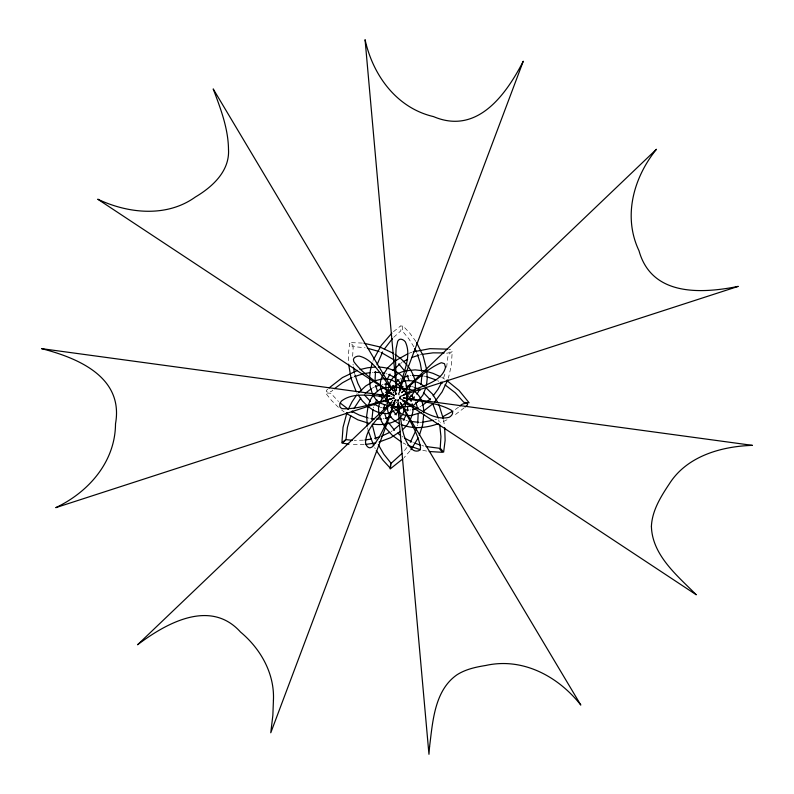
<?xml version="1.0" encoding="UTF-8"?>
<svg xmlns="http://www.w3.org/2000/svg" width="794" height="794" viewBox="0 0 794 794"><rect width="100%" height="100%" fill="white"/><g stroke="black" fill="none" stroke-linecap="round" stroke-linejoin="round"><path stroke-width="0.6" stroke-dasharray="3.97 2.98" d="M352.645 356.298L353.171 347.276L349.668 343.306L348.497 353.201L348.546 363.235M446.605 367.304L448.124 354.829L452.223 351.444L451.339 365.359L448.402 378.143M417.406 424.8L417.178 425.822M373.349 407.868L373.627 406.895M444.878 374.202L442.724 380.247M392.603 400.96L392.951 399.968M372.862 361.31L373.21 360.397M396.99 402.012L396.534 402.687L396.186 402.002M406.905 447.469L403.749 451.478M409.972 450.952L404.027 457.691M393.665 337.351L400.821 330.84L401.129 325.54L393.099 331.991M327.793 389.179C322.791 392.325 331.029 393.219 332.904 390.013M464.182 407.858L453.692 415.867M458.525 407.163L454.565 410.051M400.95 363.186L402.002 362.491M392.097 430.953L391.035 431.618M420.77 406.389L419.877 406.915M399.997 379.145L400.98 378.589M372.247 388.197L374.143 387.174M447.032 419.778L440.442 422.835M391.035 396.762L392.028 396.275M352.447 377.448L353.221 377.12M408.95 353.32L411.888 352.268M436.611 419.192L434.834 419.768M419.837 354.908L420.929 354.64M393.01 400.712L392.087 400.871M382.132 384.495L383.115 384.346M384.088 418.686L383.095 418.825M409.962 375.721L410.945 375.582M410.855 409.912L409.912 410.012M363.404 440.164L354.233 440.372M372.267 372.406L373.111 372.356M421.912 422.219L419.808 422.309M364.218 444.571L350.333 444.322M362.392 343.068L350.462 342.621L353.906 346.65L365.131 347.762M446.476 353.161C449.841 353.687 453.9 348.824 448.719 349.36M426.636 451.091L421.664 450.059M423.728 376.048L425.783 376.475M369.18 418.16L368.138 417.932M411.858 386.549L413.902 387.154M423.867 446.049L421.783 445.494M382.063 407.739L380.098 407.143M386.132 373.676L387.095 373.954M407.471 420.84L405.972 420.373M393.02 392.683L394.013 393.02M379.075 351.613L380.118 352.03M413.456 442.625L412.94 442.407M437.623 380.703L438.794 381.279M405.833 444.372L403.034 442.893M441.732 377.398L444.6 379.066M402.995 437.097L401.992 436.432M344.159 411.937L341.519 409.922M338.423 407.332L331.515 400.464L325.51 392.931L330.8 393.238L338.482 401.496M415.927 341.499L409.833 333.162L402.766 325.669L402.34 330.959L408.731 338.651L413.882 346.809M357.25 393.546L356.913 392.97M375.254 448.66L374.679 447.608M416.582 352.308L417.029 353.34M354.858 374.272L354.59 373.18M438.715 419.947L439.151 421.882M368.009 429.752L367.612 427.857M443.548 419.957L444.481 425.812M393.348 393.04L393.189 392.087M353.161 365.091L353.062 364.178"/><path stroke-width="1.19" d="M386.986 399.025L386.906 399.719L387.035 397.238M399.958 397.159L400.107 398.588L406.32 401.754L411.57 395.422M369.528 378.291L370.193 386.698L372.575 394.261M387.035 397.397L388.504 388.673M391.7 405.347L392.107 408.493M386.996 397.645L387.264 394.499M369.547 377.597L370.351 370.381L372.158 363.334M406.965 396.97C407.213 391.095 406.617 401.933 407.004 396.613M399.928 397.526L399.987 398.836M407.004 396.504L406.955 397.079M406.935 397.377L406.895 397.963M387.075 396.315L387.135 395.63M387.154 395.551L387.7 392.236L392.444 387.938L385.388 394.916M406.786 398.975L406.3 401.595L406.736 399.005M375.493 371.463L375.026 380.743M417.704 423.212L418.2 413.317M393.119 387.859L393.903 385.388M407.431 410.905L407.709 406.548L406.468 406.647M386.092 383.135L385.785 387.869M426.457 385.477L427.232 378.202L426.785 370.292M387.8 393.437L387.561 392.772M405.337 405.794L406.032 402.737M405.416 405.406L405.178 406.578M399.878 409.238L400.682 406.935L401.347 406.925M421.038 384.683L421.892 375.125M388.802 387.353C389.467 378.659 397.208 372.565 405.337 370.967M406.23 401.893L406.052 402.072M404.88 407.908L404.751 408.503M372.982 409.327L371.929 419.569M404.563 409.327L402.618 414.488L398.657 412.116M384.465 404.553L384.038 408.999M406.081 402.548L407.262 404.255M409.386 390.241L409.843 385.269M426.09 387.105L422.825 395.223L417.594 401.675M368.088 406.191L366.689 415.709L367.294 426.001M407.024 394.747L406.945 393.804L400.146 396.504M416.761 427.49L416.056 429.862M393.933 397.298C392.673 399.571 385.03 398.32 387.244 403.382M368.317 405.337L370.431 399.769L373.279 395.025M377.051 364.734L382.619 351.941M415.679 430.953L410.359 442.248M447.836 379.8L442.069 391.948L434.437 402.23M374.202 405.208L376.822 399.809M419.857 388.792L419.629 389.388M346.968 412.562L343.038 427.301L341.916 442.794L345.995 439.4L347.444 427.261L350.769 415.629M406.25 414.875L403.382 420.244M419.589 389.507L416.959 394.231M387.323 379.105L389.983 374.083M373.666 359.245L381.269 345.41L391.889 333.123M419.311 435.43L422.626 425.078L423.718 414.131M348.238 409.406L352.07 401.804L356.625 395.065M352.05 412.493L352.725 410.984M441.95 382.033L437.98 389.338L433.177 395.779M382.916 375.175C374.679 389.378 387.968 403.134 398.131 411.659M418.15 437.97L410.875 449.771M383.115 374.778L387.7 367.89L394.221 361.598M405.605 391.889L401.695 387.661L398.588 393.893L399.025 394.747M353.916 408.582L360.813 398.072M385.507 401.744L386.986 399.213M395.343 399.968L392.077 406.181L390.678 404.821M408.444 392.673L407.808 393.616L409.307 394.152M384.365 349.052L392.335 338.75M400.752 406.955C399.342 407.391 396.911 401.317 398.538 399.69M395.819 393.834L393.774 387.045L396.534 385.388M395.74 393.943L395.422 394.38M407.451 400.305L407.262 400.563M373.924 394.201L380.306 389L388.296 387.502M398.231 411.749L394.946 414.637M392.752 370.441L399.958 363.89M358.58 392.702L365.716 386.003L373.567 381.289M383.859 396.653L382.38 398.34L379.413 394.985M395.829 382.51L398.975 379.79M387.909 391.978L394.201 395.263M387.383 392.643L387.998 391.879M402.131 453.344L390.678 463.726L390.172 468.976L402.886 458.823M387.651 392.345L393.893 395.412L394.023 396.295M379.244 396.603L383.115 393.397M414.131 398.231C409.605 395.362 414.319 393.387 414.964 389.646C416.771 381.12 412.82 372.436 407.699 365.816M411.213 395.799L410.716 396.335M399.829 424.611L393.278 430.159M416.81 402.479L413.406 405.397L410.17 406.3M416.701 402.588L417.386 401.893M433.127 403.6L422.676 411.719M430.457 398.687L427.579 401.367M404.573 403.531C406.637 401.645 402.389 405.555 404.086 404.027M329.034 387.978L342.442 377.587L357.489 370.391M365.18 393.447L371.205 388.832M399.839 417.803L402.598 414.528L406.488 415.54L411.074 415.53L421.197 412.513M465.195 406.935C472.122 402.439 462.356 402.369 459.835 406.141M402.141 429.941C410.071 424.075 415.51 409.883 412.106 403.749M414.468 396.871L413.009 398.131M390.44 389.546L389.914 389.993M411.203 401.446L409.972 398.777M410.2 400.543L410.915 399.908M410.508 400.275L412.85 398.26M390.519 389.477L391.184 388.911M403.114 404.861C403.461 404.573 401.784 405.883 402.568 405.307M334.433 388.693L342.492 382.758L351.414 377.914M400.533 431.341L390.747 437.673L379.056 442.079M426.577 402.221L421.961 405.645M398.975 418.547C391.631 424.274 381.686 425.326 372.714 424.105M393.397 406.191L390.737 407.65M394.985 361.002L407.779 353.787M392.186 388.117L393.824 387.085L400.265 387.383M401.744 405.942L401.496 406.071M392.494 387.899L393.804 387.115L390.023 387.383M401.377 406.2L399.719 407.382L401.377 408.553M400.881 387.859L403.183 386.688M400.901 406.478L400.245 406.925L400.95 406.488M395.352 410.041L398.201 408.235M452.967 411.113L442.586 416.83M394.122 410.845L393.179 410.945M398.935 407.779C401.963 406.349 397.109 407.262 398.032 407.014M398.26 384.316C405.893 378.004 417.019 380.614 424.214 386.291M397.893 384.544L397.367 384.872M403.273 361.697L407.689 359.305M389.735 432.383L381.626 436.144M418.269 407.749L416.532 408.503M375.115 386.698L380.703 384.772M407.709 402.27L406.151 402.618M391.015 416.761L385.427 418.448M374.391 380.931L383.234 378.708L391.025 379.641L394.678 381.656L401.357 387.383L406.965 393.913L406.885 392.99M403.243 377.537L408.493 375.979M354.511 376.594L363.225 373.815M411.729 357.528L418.756 355.186M438.377 423.639C426.656 428.016 413.158 429.385 401.357 424.582M379.949 436.74L374.579 438.328M415.649 408.821L412.503 409.654M385.477 392.335L387.869 391.869M413.158 351.861L429.941 348.665L447.35 349.162M359.99 369.577L367.622 367.771L375.175 367.036M391.015 398.945C375.125 402.409 359.225 409.456 342.7 408.702A30.39 13.359 -53.6 0 1 341.936 408.493C338.423 407.511 339.663 403.005 341.489 401.01C354.918 390.717 374.718 397.318 390.082 396.057L41.546 348.635C79.489 358.342 123.795 377.855 115.507 423.817C115.319 461.552 88.908 491.962 55.769 507.654L393.675 398.082L394.39 398.618M433.077 420.284L422.775 422.15M406.071 370.788L415.143 369.865L425.088 370.987M375.86 442.883L365.746 444.451M364.178 373.597L370.341 372.575M422.031 354.382L433.018 352.844L444.104 352.933M371.304 439.052L364.922 440.015M409.436 406.389L407.679 406.23M396.226 399.997L395.412 400.116L392.246 406.329L396.94 406.975M406.111 386.063L410.915 386.341M387.8 408.265L383.095 407.977M412.423 375.433L422.736 375.87M381.457 418.994L376.674 419.093M389.953 387.383L389.427 387.422M402.518 406.865L405.843 406.677M402.28 406.875L401.595 406.915M384.703 384.217L389.735 384.683M408.553 410.091L404.573 409.764M374.331 372.307L379.989 372.535M398.896 407.024L398.429 407.014M418.785 422.329L408.93 421.217M378.301 367.046C389.755 367.255 405.575 373.101 406.389 386.45M397.159 407.004L396.444 406.955M352.258 440.273L346.204 439.658L342.145 443.062L348.993 444.174M395.968 406.915L395.491 406.875M374.311 418.934L371.016 418.507M394.668 406.776L395.432 406.865M364.029 343.266L379.651 346.889L393.506 353.37M406.121 393.348L407.838 393.685L406.965 394.697M429.207 451.498L442.457 452.322L439.092 448.233L426.001 446.536M387.829 401.01L387.929 401.526M393.804 406.627L393.377 406.558M405.833 388.703L394.052 387.025L396.007 393.705M399.71 387.373L401.695 387.661M382.351 372.852L384.683 373.309M393.06 406.498L392.425 406.379M391.948 406.29L391.273 406.151M369.716 423.599L357.806 419.808L346.095 413.297M367.314 348.179L378.272 351.305M386.182 405.049L389.675 405.803M385.636 404.94L385.09 404.821M384.624 404.722L379.552 402.826L378.48 408.245L379.135 414.657M407.094 389C418.666 389.834 423.946 402.181 423.688 412.493M425.921 371.175L433.117 373.379L440.551 376.753M367.294 417.723L359.483 415.143L351.663 411.302M426.835 376.733L435.985 379.939M420.463 449.761L407.798 445.305M397.268 400.077L398.082 400.325M420.324 445.077L414.776 443.161M396.712 393.953L396.107 393.745M388.643 374.47L394.221 377.15M404.583 419.877L399.809 417.505M414.915 387.522L418.795 389.417M379.095 406.766L373.567 403.779M381.15 352.457L394.201 359.97M385.239 400.245L387.551 401.03L387.045 400.226M411.669 441.851L404.454 438.03M399.799 423.887C390.459 419.202 386.827 412.642 387.383 405.794M392.325 385.676L394.34 387.075M440.69 382.271L442.357 383.214M418.904 389.477L420.195 390.251M401.476 442.01L392.415 435.459L385.249 427.609M411.133 395.025L411.669 395.382M444.997 384.822L455.22 392.762L463.894 402.379L469.145 402.816L459.051 390.469L446.516 380.276M394.955 354.283L401.407 359.176L406.925 364.853M348.536 409.376L340.13 402.995M400.642 435.469L397.615 433.107M383.055 398.935L382.341 398.36L379.611 402.806L375.949 399.6L372.942 395.025M425.237 387.045L432.512 394.112L438.07 402.876M423.569 392.663L430.358 399.898M367.572 406.171L373.23 410.161L379.224 412.781L386.956 413.654L393.377 411.302L396.315 414.845M370.371 401.307L364.545 395.084M367.225 405.863L362.362 400.881L358.144 395.045M397.387 379.542L400.563 383.323M398.737 363.841L404.851 371.205M394.549 430.269L388.613 422.815M390.717 404.89L388.107 401.814M384.673 426.795L381.467 421.267L379.383 415.659M408.156 395.611L407.163 394.132M387.492 393L386.36 390.708M408.731 396.464L409.744 398.3M416.582 342.551L423.113 355.861L426.696 369.627M361.647 390.817L357.856 383.303L355.067 375.076M376.306 450.516L382.797 459.994L390.42 468.331L390.906 463.051L383.849 454.237L378.321 444.709M432.7 403.699L438.238 418.061M356.268 391.77L351.117 378.609L348.606 364.168M414.855 348.645L416.116 351.266M373.736 445.752L368.227 430.725M407.114 375.215L409.128 380.683M386.569 419.024L384.624 413.416M377.537 391.561L375.631 385.497M438.874 404.603L443.33 418.825M417.545 354.63L420.205 362.878L421.654 371.155M375.949 439.231L372.257 424.462M401.625 385.547L402.151 387.879M415.867 402.131L417.654 408.93M354.332 372.068L353.439 367.185M439.658 424.423L440.938 436.541L440.233 448.183L443.638 452.213L445.116 440.303L444.69 427.619M406.697 390.42L406.468 387.452M406.756 391.035L406.875 392.702M402.161 388.018L402.191 388.653M387.254 403.501L387.293 404.106M407.014 394.678L406.945 394.29M395.561 360.496L396.444 390.737L365.071 39.7C372.991 75.509 396.762 108.024 433.504 116.599C476.469 134.911 505.361 96.054 523.266 61.227L399.461 390.469C401.556 375.205 412.701 357.141 405.307 341.817C403.749 339.673 399.729 337.629 398.052 340.755A30.39 13.359 49.3 0 0 397.675 341.46L396.107 348.606L395.561 360.496M273.434 700.189L272.858 715.354L270.764 732.783L394.787 402.886C387.581 417.475 383.184 434.308 372.297 446.754A30.39 13.359 75 0 1 371.652 447.221C368.694 449.354 365.945 445.573 365.528 442.903C365.845 425.981 383.353 414.627 391.948 401.824L137.57 644.758C166.78 622.704 210.529 598.716 240.522 632.034C260.571 648.777 274.664 673.441 273.434 700.189M651.408 526.243C652.082 555.254 677.57 575.868 696.278 594.785L402.826 400.851C417.237 406.29 432.373 421.177 448.947 417.376C451.389 416.334 454.287 412.87 451.597 410.538A30.4 13.359 -27.8 0 0 451.002 410.022C436.442 402.161 419.053 401.625 403.233 397.854L752.454 445.365C721.448 446.327 686.979 456.044 669.441 483.695C660.916 496.498 652.162 510.443 651.408 526.243M445.513 367.304C441.593 384.088 415.232 386.877 403.64 394.846L738.241 286.376C699.851 294.098 651.467 295.725 638.991 250.715C622.784 216.643 633.394 177.787 656.449 149.272L401.546 392.663C414.369 382.639 425.634 369.389 440.849 362.898A30.39 13.359 -79.3 0 1 441.623 362.759L444.491 363.702L445.513 367.304M228.493 149.252C229.893 171.028 212.474 186.878 195.364 197.021C166.74 217.645 128.221 213.655 97.741 199.195L391.75 393.536C379.135 383.264 363.712 375.234 353.995 361.846A30.39 13.359 -2.1 0 1 353.677 361.111C352.258 357.757 356.556 355.92 359.255 356.099C375.681 360.178 382.857 379.78 393.427 391.005L213.199 88.938C220.524 108.292 228.215 128.291 228.493 149.252M429.584 746.559L428.959 754.3L397.625 403.957C402.35 418.617 400.146 439.727 413.456 450.327C415.798 451.578 420.314 451.677 420.463 448.124A30.39 13.359 23.6 0 0 420.492 447.33C417.555 431.053 407.133 417.128 400.226 402.399L580.821 705.052C558.142 676.23 522.621 657.243 485.799 665.461C475.834 667.049 465.631 669.263 457.016 674.771C434.387 690.462 432.74 721.855 429.584 746.559"/></g></svg>
